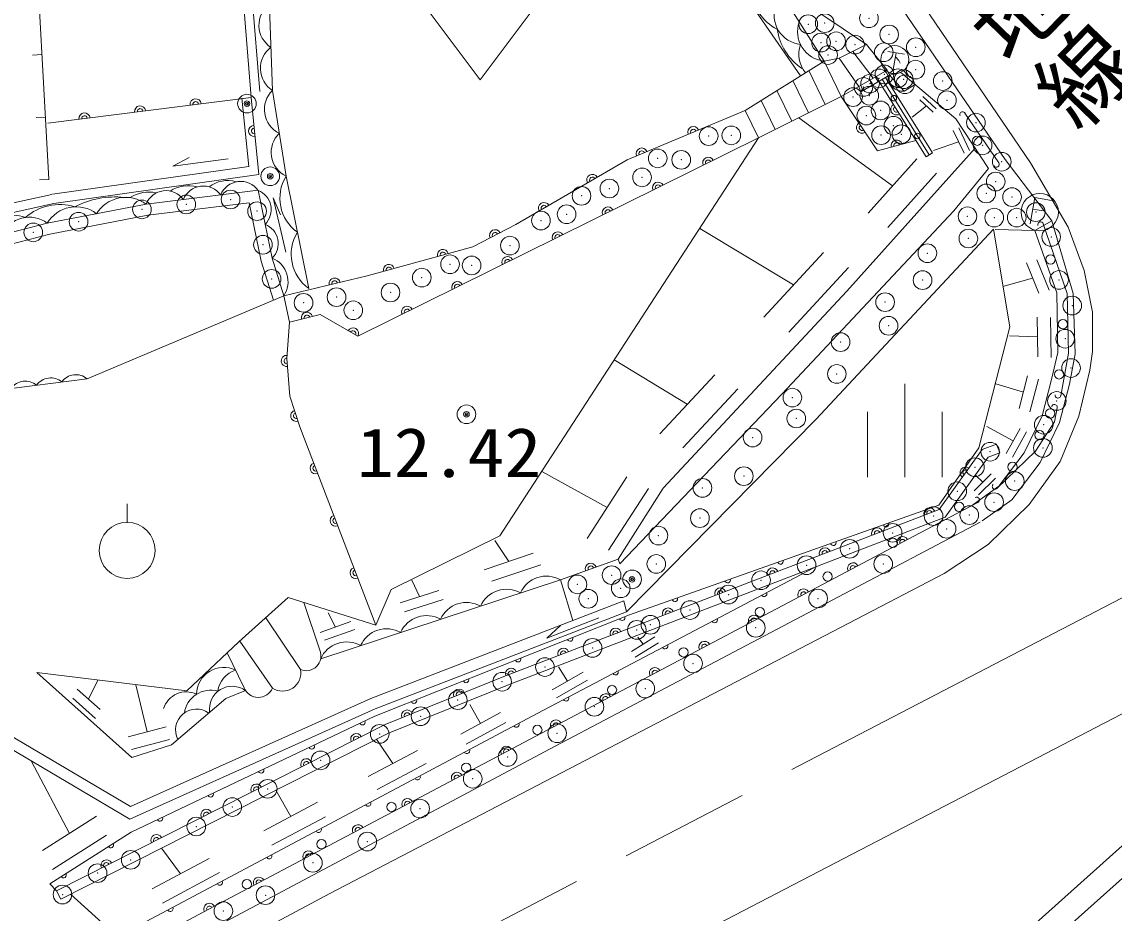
# Model space of a CAD drawing. Units: millimetres, scale not verified. Extents: x 40000 to 680000, y 20000 to 380000.
# Drawn here: x 374364 to 403614, y 270118 to 293992 of the extents above; entities that cross this region are included whole.
import ezdxf
from ezdxf.enums import TextEntityAlignment as Align

# ---------------------------------------------------------------- set-up
doc = ezdxf.new("R2010")
doc.units = ezdxf.units.MM
doc.header["$LTSCALE"] = 1000
doc.header["$PDMODE"] = 32
doc.header["$PDSIZE"] = 500
doc.linetypes.add('CHAIN', pattern=[18.5, 12, -1.5, 3.5, -1.5])
doc.layers.add('M-BGD', color=7, linetype='Continuous', lineweight=13)
doc.layers.add('M-BMK', color=2, linetype='CHAIN', lineweight=13)
doc.layers.add('M-BMK-HTXT', color=7, linetype='Continuous')
doc.styles.add('@ＭＳ ゴシック', font='')
doc.styles.add('ＭＳ ゴシック', font='')
doc.styles.get('@ＭＳ ゴシック').set_extended_font_data('@MS Gothic')
doc.styles.get('ＭＳ ゴシック').set_extended_font_data('MS Gothic')

msp = doc.modelspace()

# ---------------------------------------------------------------- linework, layer by layer
at = {"layer": 'M-BGD'}
for p, q in [((374526, 299792), (375089, 289773)), ((390835, 298893), (395218, 292548)), ((380912, 296776), (381073, 292154)), ((380736, 292124), (380414, 296144)), ((380507, 291969), (380185, 295988)), ((394518, 295043), (395845, 292941)), ((396986, 293386), (394518, 295043)), ((398150, 294966), (401376, 290217)), ((397661, 294749), (400695, 290304)), ((385134, 294442), (386634, 292442)), ((386634, 292442), (388134, 294442)), ((396249, 293017), (396986, 293386)), ((396986, 293386), (397539, 292700)), ((374902, 293113), (374652, 293099)), ((396617, 293201), (397157, 292479)), ((397551, 293202), (397997, 293122)), ((397774, 293162), (397694, 292713)), ((393732, 291616), (395845, 292941)), ((395845, 292941), (396249, 293017)), ((395845, 292941), (396306, 291990)), ((396249, 293017), (396774, 292257)), ((397755, 293054), (397849, 292958)), ((397849, 292958), (397886, 292882)), ((395436, 292685), (395879, 291776)), ((397539, 292700), (396774, 292257)), ((397597, 292563), (396831, 292120)), ((397539, 292700), (397597, 292563)), ((397900, 292634), (397597, 292563)), ((397597, 292563), (397989, 292137)), ((399377, 291391), (397900, 292634)), ((395010, 292418), (395432, 291552)), ((396774, 292257), (396306, 291990)), ((396831, 292120), (396774, 292257)), ((398577, 290376), (397315, 292400)), ((398662, 290429), (397400, 292453)), ((398747, 290482), (397488, 292500)), ((397989, 292137), (398282, 292312)), ((380507, 291969), (375064, 291279)), ((380441, 290119), (380259, 291944)), ((380713, 289905), (380507, 291969)), ((381073, 292154), (381438, 289859)), ((394091, 290881), (396306, 291990)), ((394584, 292151), (394985, 291329)), ((396306, 291990), (397281, 290536)), ((398490, 291994), (398847, 291665)), ((394158, 291884), (394538, 291105)), ((398586, 291740), (398202, 291440)), ((398408, 291905), (398765, 291576)), ((374995, 291443), (374746, 291429)), ((393732, 291616), (390573, 290300)), ((393732, 291616), (394091, 290881)), ((397678, 289599), (395174, 291423)), ((400249, 290062), (399377, 291391)), ((399620, 291548), (400524, 290215)), ((399303, 291079), (399594, 290472)), ((399455, 291152), (399745, 290545)), ((383361, 285569), (394091, 290881)), ((394091, 290881), (387165, 280229)), ((397281, 290536), (398302, 290818)), ((399448, 290775), (398781, 290542)), ((399890, 290610), (396457, 286779)), ((398577, 290376), (398747, 290482)), ((378403, 290129), (378846, 290360)), ((379890, 290323), (378403, 290129)), ((390573, 290300), (387588, 288561)), ((398330, 290326), (397026, 288871)), ((400695, 290304), (401942, 288663)), ((401376, 290217), (402383, 288494)), ((375187, 289375), (380441, 290119)), ((375222, 289127), (380713, 289905)), ((398857, 289943), (397553, 288487)), ((399320, 288926), (400249, 290062)), ((375089, 289773), (374840, 289759)), ((381438, 289859), (382046, 286852)), ((371059, 288466), (375168, 289371)), ((380688, 289479), (377690, 289107)), ((381068, 287659), (380688, 289479)), ((401490, 289288), (401365, 288585)), ((401490, 289288), (401933, 289209)), ((375222, 289127), (371113, 288222)), ((377690, 289107), (375043, 288601)), ((380451, 289147), (377736, 288811)), ((380777, 287583), (380451, 289147)), ((381091, 289281), (381293, 288823)), ((381433, 287820), (381091, 289281)), ((377736, 288811), (375109, 288308)), ((394718, 284021), (399320, 288926)), ((401435, 288978), (401780, 288917)), ((375043, 288601), (371430, 287658)), ((375043, 288601), (371430, 287658)), ((387588, 288561), (386437, 287966)), ((395029, 286947), (392517, 288460)), ((400379, 288439), (395630, 283340)), ((400379, 288439), (400818, 285823)), ((401493, 288402), (400430, 288429)), ((401942, 288663), (401493, 288402)), ((401715, 288579), (402355, 286719)), ((402519, 286714), (401942, 288663)), ((402383, 288494), (402814, 287330)), ((375109, 288308), (371756, 287433)), ((402077, 286733), (401493, 288402)), ((386437, 287966), (383613, 287186)), ((381102, 286539), (380777, 287583)), ((381379, 286657), (381068, 287659)), ((395827, 287813), (394230, 286082)), ((401265, 287535), (401596, 286721)), ((401547, 287616), (401877, 286802)), ((396500, 287408), (394903, 285677)), ((402814, 287330), (403035, 286220)), ((383613, 287186), (381379, 286657)), ((401430, 287128), (400637, 286900)), ((376111, 284431), (381379, 286657)), ((381379, 286657), (381528, 285951)), ((396457, 286779), (391536, 281503)), ((402104, 285139), (402077, 286733)), ((402355, 286719), (402396, 285116)), ((402572, 285100), (402519, 286714)), ((381528, 285951), (382355, 286151)), ((382355, 286151), (383361, 285569)), ((401554, 286085), (401574, 285019)), ((401910, 286069), (401929, 285002)), ((403035, 286220), (403036, 285166)), ((381528, 285951), (381456, 284975)), ((400818, 285823), (399991, 282586)), ((401564, 285552), (400810, 285586)), ((381544, 283969), (381456, 284975)), ((392182, 283749), (390226, 284937)), ((401936, 284416), (402104, 285139)), ((402396, 285116), (402182, 283976)), ((402420, 284291), (402572, 285100)), ((403036, 285166), (402961, 284659)), ((402664, 283427), (402961, 284659)), ((372046, 283913), (376111, 284431)), ((392920, 284541), (391444, 282958)), ((401297, 284512), (401069, 283634)), ((401586, 284423), (401358, 283545)), ((401683, 283436), (401936, 284416)), ((390380, 279473), (394718, 284021)), ((393537, 284166), (392061, 282583)), ((398009, 281797), (398009, 284297)), ((401183, 284073), (400448, 284298)), ((381807, 283145), (381544, 283969)), ((397009, 281797), (397009, 283547)), ((399009, 281797), (399009, 283547)), ((401201, 282450), (401683, 283436)), ((402021, 283274), (402089, 283656)), ((383840, 277830), (381807, 283145)), ((395630, 283340), (390552, 278192)), ((400913, 282765), (400203, 283153)), ((401509, 282490), (402021, 283274)), ((402170, 282218), (402664, 283427)), ((401098, 283102), (400727, 282429)), ((401267, 283009), (400895, 282336)), ((399991, 282586), (398920, 281042)), ((400463, 282684), (400080, 282535)), ((400553, 282451), (400463, 282684)), ((400080, 282535), (398932, 280928)), ((400477, 281492), (401509, 282490)), ((400524, 281551), (401201, 282450)), ((401336, 281067), (402170, 282218)), ((390036, 280981), (388284, 281951)), ((390568, 281808), (389504, 280155)), ((400323, 281884), (399869, 281432)), ((400096, 281658), (399908, 281842)), ((400436, 281771), (399982, 281319)), ((391141, 281491), (390078, 279838)), ((391536, 281503), (390333, 279597)), ((399793, 281032), (400524, 281551)), ((399045, 280637), (399964, 281120)), ((377185, 280584), (377185, 281084)), ((398932, 280928), (387318, 276474)), ((398920, 281042), (390638, 278111)), ((400239, 279991), (401336, 281067)), ((379656, 270375), (399045, 280637)), ((387165, 280229), (384253, 278787)), ((387403, 279537), (387034, 280103)), ((399064, 279212), (400239, 279991)), ((388057, 279757), (386748, 279318)), ((388258, 279449), (386950, 279009)), ((388784, 279047), (390333, 279597)), ((390333, 279597), (390380, 279473)), ((382615, 270644), (399064, 279212)), ((382367, 276931), (388784, 279047)), ((384253, 278787), (383840, 277830)), ((385529, 278762), (384494, 278430)), ((385012, 278596), (384804, 279037)), ((388784, 279047), (389119, 277960)), ((380177, 277383), (381494, 278569)), ((383840, 277830), (381494, 278569)), ((385642, 278522), (384608, 278190)), ((390482, 278486), (390552, 278192)), ((381911, 278437), (382344, 277165)), ((381826, 276641), (380896, 278030)), ((383174, 277928), (382357, 277634)), ((382766, 277781), (382565, 278161)), ((383819, 275394), (390638, 278111)), ((389818, 278030), (388423, 277480)), ((383284, 277720), (382466, 277426)), ((388423, 277480), (388790, 277820)), ((380177, 277383), (378778, 276072)), ((381079, 276148), (380202, 277406)), ((391312, 277517), (390692, 277126)), ((391410, 277362), (390790, 276971)), ((391002, 277322), (390862, 277508)), ((380315, 276156), (379865, 277090)), ((388979, 276333), (388737, 276717)), ((374766, 276560), (377312, 274289)), ((378778, 276072), (374766, 276560)), ((387318, 276474), (384090, 275173)), ((389392, 276570), (388567, 276096)), ((376152, 275848), (376396, 276361)), ((377212, 261621), (405217, 276182)), ((377723, 274973), (377416, 276237)), ((389511, 276363), (388685, 275889)), ((376340, 275330), (375731, 275874)), ((376457, 275576), (375848, 276120)), ((378375, 274627), (379827, 275867)), ((379827, 275867), (380357, 276078)), ((386650, 275201), (386358, 275708)), ((377293, 272291), (383819, 275394)), ((387180, 275489), (386121, 274914)), ((399456, 268009), (407786, 275473)), ((375290, 270718), (384090, 275173)), ((378231, 275106), (377215, 274840)), ((387324, 275224), (386265, 274649)), ((399890, 267525), (408219, 274989)), ((375404, 270494), (384203, 274950)), ((378314, 274766), (377298, 274500)), ((384298, 274129), (383859, 274775)), ((377312, 274289), (378375, 274627)), ((384955, 274479), (383641, 273780)), ((375639, 272252), (374613, 274197)), ((385194, 274127), (383881, 273428)), ((381563, 272705), (381169, 273413)), ((382280, 273087), (380847, 272324)), ((376362, 272712), (374915, 271793)), ((382495, 272701), (381062, 271938)), ((377293, 272291), (375110, 270905)), ((376628, 272206), (375182, 271287)), ((378616, 271172), (378107, 271863)), ((379380, 271579), (377851, 270766)), ((379658, 271203), (378129, 270389)), ((375290, 270718), (375110, 270905)), ((373791, 265947), (382615, 270644)), ((375404, 270494), (375290, 270718)), ((376702, 269691), (375666, 270627)), ((379656, 270375), (378030, 269508))]:
    msp.add_line(p, q, dxfattribs=at)
for points in [[(400083, 280625), (400876, 281188), (401630, 282186), (402155, 283262), (402420, 284291)], [(384184, 274941), (387410, 276241), (399092, 280722), (400240, 282329), (400553, 282451)], [(378030, 268942), (388649, 274592), (400026, 280590)], [(377561, 269824), (388181, 275476), (395569, 279370)], [(390482, 278486), (383709, 275871), (377277, 272972), (372493, 275798)], [(390552, 278192), (383824, 275594), (377259, 272635), (372521, 275433)]]:
    msp.add_lwpolyline(points, dxfattribs=at)
for centre, radius in [((397740, 292979), 375), ((397715, 291947), 75), ((380392, 291801), 75), ((380392, 291801), 37.5), ((398346, 290935), 75), ((399949, 290809), 125), ((381015, 289855), 75), ((381015, 289855), 37.5), ((401623, 288894), 500), ((401912, 287628), 125), ((402242, 285891), 125), ((402141, 284550), 125), ((386270, 283480), 75), ((386270, 283480), 37.5), ((401902, 283502), 125), ((401617, 282921), 125), ((400894, 282072), 125), ((399461, 281004), 125), ((377185, 279834), 750), ((397688, 280040), 125), ((390705, 279059), 75), ((390705, 279059), 37.5), ((395942, 279132), 125), ((394128, 278184), 125), ((392083, 277104), 125), ((390168, 276096), 125), ((388168, 275025), 125), ((386265, 274015), 125), ((384260, 272962), 125), ((382386, 271964), 125), ((380390, 270893), 125)]:
    msp.add_circle(centre, radius, dxfattribs=at)
for centre, radius, start, end in [((395118, 294861), 1190, 180.7915, 243.7473), ((381419, 293901), 707, 127.1415, 236.8478), ((395300, 294178), 794, 160.7302, 263.8086), ((395931, 293730), 794, 160.7302, 263.8086), ((396105, 294014), 1529, 188.283, 236.2559), ((395963, 293127), 794, 160.7302, 218.9364), ((381460, 292746), 707, 127.1415, 236.8478), ((397943, 292488), 354, 167.8298, 277.4736), ((379019, 291780), 150, 7.2172, 187.2172), ((381572, 291645), 713, 134.4262, 243.6589), ((377531, 291592), 150, 7.2172, 187.2172), ((377531, 291592), 75, 7.2172, 187.2172), ((379019, 291780), 75, 7.2172, 187.2172), ((397783, 291649), 150, 121.9554, 301.9554), ((397783, 291649), 75, 121.9554, 301.9554), ((376043, 291403), 150, 7.2172, 187.2172), ((376043, 291403), 75, 7.2172, 187.2172), ((399556, 291510), 75, 30.5516, 210.5516), ((380586, 291070), 150, 95.704, 275.704), ((380586, 291070), 75, 95.704, 275.704), ((392347, 291040), 150, 22.6123, 202.6123), ((392347, 291040), 75, 22.6123, 202.6123), ((396863, 291159), 150, 123.8454, 303.8454), ((396863, 291159), 75, 123.8454, 303.8454), ((381754, 290497), 713, 134.4262, 243.6589), ((397791, 290677), 150, 15.4294, 195.4294), ((397791, 290677), 75, 15.4294, 195.4294), ((390963, 290463), 150, 22.6123, 202.6123), ((390963, 290463), 75, 22.6123, 202.6123), ((392746, 290216), 150, 26.3373, 206.3373), ((392746, 290216), 75, 26.3373, 206.3373), ((400461, 290173), 75, 213.9665, 33.9665), ((389642, 289758), 150, 30.2384, 210.2384), ((378821, 288727), 877, 74.2965, 123.3674), ((379223, 289022), 573, 35.5043, 158.6306), ((379866, 288972), 770, 72.3812, 128.7728), ((380222, 289146), 573, 35.5043, 158.6306), ((382404, 289271), 1130, 148.6934, 234.1668), ((389642, 289758), 75, 30.2384, 210.2384), ((391402, 289550), 150, 26.3373, 206.3373), ((391402, 289550), 75, 26.3373, 206.3373), ((376870, 286932), 2370, 84.3167, 117.3358), ((377142, 288385), 906, 52.8156, 148.8369), ((377766, 288506), 927, 77.4356, 123.0121), ((378223, 288898), 573, 35.5043, 158.6306), ((380483, 288961), 557, 315.2396, 68.332), ((375375, 287724), 1375, 72.8009, 131.5408), ((375818, 288132), 906, 52.8156, 148.8369), ((388346, 289003), 150, 30.2384, 210.2384), ((388346, 289003), 75, 30.2384, 210.2384), ((390058, 288885), 150, 26.3373, 206.3373), ((374097, 287692), 1122, 70.9451, 138.3168), ((374566, 287964), 796, 53.1636, 156.0982), ((390058, 288885), 75, 26.3373, 206.3373), ((380673, 288051), 557, 315.2396, 68.332), ((387035, 288275), 150, 27.3048, 207.3048), ((401643, 288559), 75, 15.9963, 195.9963), ((382707, 287768), 1130, 148.6934, 234.1668), ((387035, 288275), 75, 27.3048, 207.3048), ((388714, 288219), 150, 26.3373, 206.3373), ((388714, 288219), 75, 26.3373, 206.3373), ((385640, 287746), 150, 15.4426, 195.4426), ((380817, 287032), 676, 326.3015, 68.2187), ((385640, 287746), 75, 15.4426, 195.4426), ((387369, 287554), 150, 26.3373, 206.3373), ((387369, 287554), 75, 26.3373, 206.3373), ((384194, 287347), 150, 15.4426, 195.4426), ((384194, 287347), 75, 15.4426, 195.4426), ((382740, 286979), 150, 13.3377, 193.3377), ((382740, 286979), 75, 13.3377, 193.3377), ((386025, 286888), 150, 26.3373, 206.3373), ((386025, 286888), 75, 26.3373, 206.3373), ((384681, 286223), 150, 26.3373, 206.3373), ((382000, 286065), 150, 13.6289, 193.6289), ((382000, 286065), 75, 13.6289, 193.6289), ((384681, 286223), 75, 26.3373, 206.3373), ((383231, 285644), 150, 329.9174, 149.9174), ((383231, 285644), 75, 329.9174, 149.9174), ((381462, 284910), 150, 95.0206, 275.0206), ((381462, 284910), 75, 95.0206, 275.0206), ((374457, 283904), 464, 49.8354, 144.6851), ((375134, 283991), 464, 49.8354, 144.6851), ((375812, 284077), 464, 49.8354, 144.6851), ((402015, 283669), 75, 349.8728, 169.8728), ((402108, 283989), 75, 169.3466, 349.3466), ((381713, 283440), 150, 107.6985, 287.6985), ((381713, 283440), 75, 107.6985, 287.6985), ((382233, 282033), 150, 110.9328, 290.9328), ((382233, 282033), 75, 110.9328, 290.9328), ((399640, 281919), 150, 54.463, 234.463), ((399640, 281919), 75, 54.463, 234.463), ((400425, 281546), 75, 134.0351, 314.0351), ((399929, 281186), 75, 297.7192, 117.7192), ((398669, 280827), 150, 20.9821, 200.9821), ((398669, 280827), 75, 20.9821, 200.9821), ((382768, 280632), 150, 110.9328, 290.9328), ((382768, 280632), 75, 110.9328, 290.9328), ((397506, 280541), 75, 199.4847, 19.4847), ((397268, 280290), 150, 20.9821, 200.9821), ((397268, 280290), 75, 20.9821, 200.9821), ((396092, 280041), 75, 199.4847, 19.4847), ((397947, 280056), 150, 27.8909, 207.8909), ((397947, 280056), 75, 27.8909, 207.8909), ((395868, 279753), 150, 20.9821, 200.9821), ((395868, 279753), 75, 20.9821, 200.9821), ((383304, 279231), 150, 110.9328, 290.9328), ((389600, 279342), 150, 19.5333, 199.5333), ((389600, 279342), 75, 19.5333, 199.5333), ((394467, 279216), 150, 20.9821, 200.9821), ((394678, 279541), 75, 199.4847, 19.4847), ((396622, 279354), 150, 27.8909, 207.8909), ((396622, 279354), 75, 27.8909, 207.8909), ((383304, 279231), 75, 110.9328, 290.9328), ((388409, 278387), 759, 60.3692, 156.1349), ((393264, 279040), 75, 199.4847, 19.4847), ((394467, 279216), 75, 20.9821, 200.9821), ((387339, 278035), 759, 60.3692, 156.1349), ((393067, 278679), 150, 20.9821, 200.9821), ((395296, 278653), 150, 27.8909, 207.8909), ((391850, 278540), 75, 199.4847, 19.4847), ((393067, 278679), 75, 20.9821, 200.9821), ((394242, 278671), 75, 207.7962, 27.7962), ((395296, 278653), 75, 27.8909, 207.8909), ((386270, 277682), 759, 60.3692, 156.1349), ((391666, 278142), 150, 20.9821, 200.9821), ((391666, 278142), 75, 20.9821, 200.9821), ((385200, 277329), 759, 60.3692, 156.1349), ((390439, 278032), 75, 201.7255, 21.7255), ((392915, 277971), 75, 207.7962, 27.7962), ((393970, 277951), 150, 27.8909, 207.8909), ((393970, 277951), 75, 27.8909, 207.8909), ((384131, 276977), 759, 60.3692, 156.1349), ((390265, 277604), 150, 20.9821, 200.9821), ((390265, 277604), 75, 20.9821, 200.9821), ((383061, 276624), 759, 60.3692, 156.1349), ((389045, 277477), 75, 201.7255, 21.7255), ((391588, 277272), 75, 207.7962, 27.7962), ((392644, 277249), 150, 27.8909, 207.8909), ((392644, 277249), 75, 27.8909, 207.8909), ((381976, 277011), 399, 247.9007, 22.6602), ((388865, 277067), 150, 20.9821, 200.9821), ((388865, 277067), 75, 20.9821, 200.9821), ((387652, 276921), 75, 201.7255, 21.7255), ((379765, 275981), 721, 63.3927, 179.8668), ((380290, 275976), 681, 107.2101, 172.8384), ((381349, 276550), 485, 236.0726, 10.8325), ((387464, 276530), 150, 20.9821, 200.9821), ((387464, 276530), 75, 20.9821, 200.9821), ((390261, 276572), 75, 207.7962, 27.7962), ((391319, 276548), 150, 27.8909, 207.8909), ((391319, 276548), 75, 27.8909, 207.8909), ((379997, 275585), 610, 53.8866, 188.3433), ((380699, 276311), 414, 201.955, 336.7155), ((386258, 276366), 75, 201.7255, 21.7255), ((378767, 275410), 636, 64.21, 162.7002), ((379416, 275382), 707, 73.7303, 171.8769), ((384865, 275811), 75, 201.7255, 21.7255), ((386072, 275972), 150, 21.9577, 201.9577), ((386072, 275972), 75, 21.9577, 201.9577), ((388934, 275873), 75, 207.7962, 27.7962), ((389993, 275846), 150, 27.8909, 207.8909), ((389993, 275846), 75, 27.8909, 207.8909), ((379037, 275028), 556, 53.5106, 207.4823), ((384681, 275411), 150, 21.9577, 201.9577), ((383481, 275234), 75, 205.4278, 25.4278), ((384681, 275411), 75, 21.9577, 201.9577), ((388667, 275144), 150, 27.8909, 207.8909), ((387608, 275171), 75, 208.018, 28.018), ((388667, 275144), 75, 27.8909, 207.8909), ((383320, 274783), 150, 26.8483, 206.8483), ((383320, 274783), 75, 26.8483, 206.8483), ((382126, 274589), 75, 205.4278, 25.4278), ((386284, 274466), 75, 208.018, 28.018), ((387341, 274443), 150, 27.8909, 207.8909), ((387341, 274443), 75, 27.8909, 207.8909), ((381982, 274106), 150, 26.8483, 206.8483), ((381982, 274106), 75, 26.8483, 206.8483), ((380772, 273945), 75, 205.4278, 25.4278), ((384960, 273762), 75, 208.018, 28.018), ((386016, 273741), 150, 27.8909, 207.8909), ((386016, 273741), 75, 27.8909, 207.8909), ((380644, 273428), 150, 26.8483, 206.8483), ((380644, 273428), 75, 26.8483, 206.8483), ((379417, 273301), 75, 205.4278, 25.4278), ((383636, 273057), 75, 208.018, 28.018), ((384690, 273039), 150, 27.8909, 207.8909), ((384690, 273039), 75, 27.8909, 207.8909), ((378062, 272657), 75, 205.4278, 25.4278), ((379305, 272751), 150, 26.8483, 206.8483), ((379305, 272751), 75, 26.8483, 206.8483), ((382311, 272352), 75, 208.018, 28.018), ((383364, 272338), 150, 27.8909, 207.8909), ((383364, 272338), 75, 27.8909, 207.8909), ((377967, 272073), 150, 26.8483, 206.8483), ((377967, 272073), 75, 26.8483, 206.8483), ((376746, 271944), 75, 212.4293, 32.4293), ((382038, 271636), 150, 27.8909, 207.8909), ((376629, 271396), 150, 26.8483, 206.8483), ((376629, 271396), 75, 26.8483, 206.8483), ((380987, 271648), 75, 208.018, 28.018), ((382038, 271636), 75, 27.8909, 207.8909), ((375480, 271140), 75, 212.4293, 32.4293), ((379663, 270943), 75, 208.018, 28.018), ((380713, 270934), 150, 27.8909, 207.8909), ((380713, 270934), 75, 27.8909, 207.8909), ((378339, 270239), 75, 208.018, 28.018), ((379387, 270232), 150, 28.0688, 208.0688), ((379387, 270232), 75, 28.0688, 208.0688)]:
    msp.add_arc(centre, radius, start, end, dxfattribs=at)
for p in [(397048, 294087), (395421, 293929), (395866, 293957), (395765, 293436), (396169, 293471), (397589, 293653), (396676, 293381), (397445, 293177), (398303, 293311), (395954, 293103), (397463, 292584), (398295, 292711), (397077, 292336), (397317, 292478), (397827, 292481), (397980, 292454), (398012, 292319), (399024, 292407), (396622, 291976), (396901, 292248), (397057, 292014), (380392, 291801), (399138, 291892), (396978, 291481), (397361, 291618), (397704, 291211), (399913, 291292), (392756, 290932), (393362, 290951), (397374, 290957), (397918, 290983), (400092, 290683), (391391, 290336), (392022, 290296), (400604, 290246), (381015, 289855), (390972, 289827), (400443, 289714), (389351, 289332), (390097, 289528), (400188, 289396), (378767, 289101), (379953, 289233), (400879, 289298), (377580, 288969), (380663, 288921), (388952, 288838), (399687, 288783), (400402, 288748), (401004, 288748), (401517, 288895), (375883, 288638), (388265, 288669), (374670, 288353), (399710, 288189), (401928, 288230), (380820, 288021), (387434, 287997), (398613, 287795), (385831, 287498), (386409, 287468), (381053, 287107), (385074, 287141), (398484, 287074), (402138, 287079), (384236, 286743), (381907, 286466), (382791, 286618), (397481, 286484), (383239, 286265), (402491, 286392), (397573, 285852), (396289, 285414), (402303, 285505), (402460, 284719), (396188, 284560), (394997, 283926), (402079, 283837), (386270, 283480), (395103, 283368), (401728, 283201), (393934, 282858), (400294, 282479), (401706, 282581), (399885, 282062), (393698, 281823), (392590, 281508), (400953, 281691), (399411, 281418), (400399, 281126), (392522, 280699), (398779, 280754), (399736, 280780), (397683, 280305), (399128, 280412), (391412, 280230), (396531, 279877), (391353, 279471), (395377, 279438), (397431, 279470), (390158, 279171), (389242, 278924), (390403, 278820), (390705, 279059), (394158, 279034), (389532, 278539), (393289, 278652), (395686, 278546), (392259, 278238), (390832, 277705), (391197, 277843), (394018, 277761), (389646, 277223), (392338, 276805), (388372, 276710), (387226, 276317), (391059, 276133), (386039, 275824), (389697, 275647), (385041, 275393), (383947, 274919), (388699, 274935), (382363, 274211), (387371, 274301), (386437, 273719), (380948, 273448), (380000, 272960), (385028, 272918), (379035, 272439), (383615, 272036), (377280, 271546), (382157, 271467), (376392, 271190), (375453, 270617), (380889, 270600), (379760, 270174)]:
    msp.add_point(p, dxfattribs=at)
at = {"layer": 'M-BMK'}
msp.add_line((405625, 279506), (376095, 264132), dxfattribs=at)

# ---------------------------------------------------------------- texts
at = {"layer": 'M-BGD', "style": 'ＭＳ ゴシック', "width": 1.1}
msp.add_text('12.42', height=1320, dxfattribs=at).set_placement((385804, 281403), align=Align.BOTTOM_CENTER)
at = {"layer": 'M-BMK-HTXT', "style": '@ＭＳ ゴシック'}
msp.add_text('市道佐藤地線', height=1833, rotation=315.846, dxfattribs=at).set_placement((392943, 302132), align=Align.MIDDLE_LEFT)

doc.saveas('drawing.dxf')
